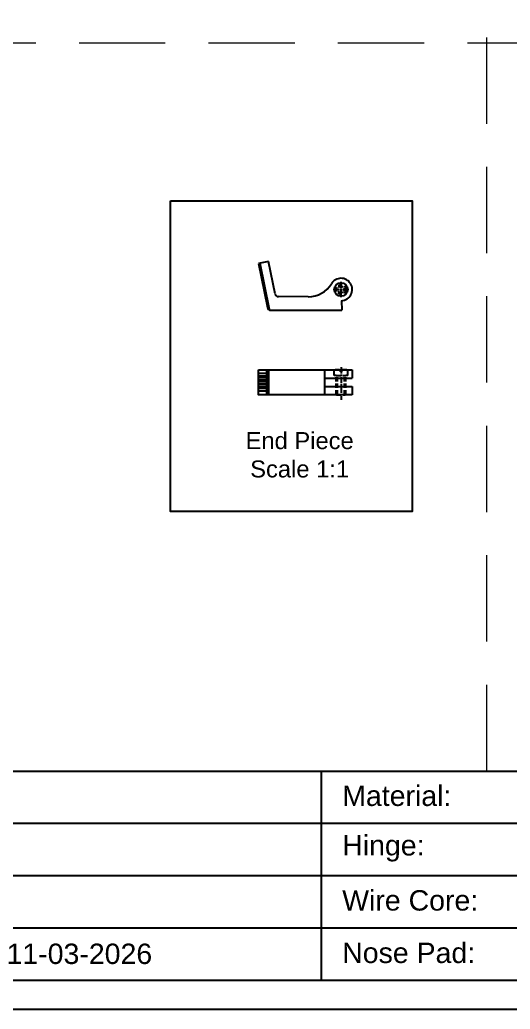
# Model space of a CAD drawing. Header units: millimetres. Extents: x 1448 to 2566, y 1057 to 1416.
# Drawn here: x 2290.3 to 2362.5, y 1118.6 to 1264.1 of the extents above; entities that cross this region are included whole.
import ezdxf

# ---------------------------------------------------------------- set-up
doc = ezdxf.new("R2010")
doc.units = ezdxf.units.MM
for name, pattern in [('CENTER', [50.8, 31.75, -6.35, 6.35, -6.35]), ('CENTER2', [28.575, 19.05, -3.175, 3.175, -3.175]), ('HIDDEN', [9.525, 6.35, -3.175]), ('HIDDEN2', [0.1875, 0.125, -0.0625])]:
    doc.linetypes.add(name, pattern=pattern)
for name, color, linetype in [('Center Line', 2, 'CENTER2'), ('Hidden Line', 1, 'HIDDEN2'), ('Text', 4, 'Continuous')]:
    doc.layers.add(name, color=color, linetype=linetype)
doc.styles.get("Standard").update_dxf_attribs({"font": 'arial.ttf'})

# ---------------------------------------------------------------- blocks, each defined once
blk = doc.blocks.new('*U130')
at = {"color": 0, "linetype": 'CENTER', "ltscale": 0.01, "transparency": 16777216}
for p, q in [((-1.12, 0), (-0.2, 0)), ((0, 0.2), (0, 1.12)), ((0.2, 0), (1.12, 0)), ((0, -1.12), (0, -0.2))]:
    blk.add_line(p, q, dxfattribs=at)
at = {"color": 0, "linetype": 'Continuous', "ltscale": 0.01, "transparency": 16777216}
for p, q in [((-0.1, 0), (0.1, 0)), ((0, -0.1), (0, 0.1))]:
    blk.add_line(p, q, dxfattribs=at)

msp = doc.modelspace()

# ---------------------------------------------------------------- linework, layer by layer
at = {"color": 1, "linetype": 'HIDDEN', "lineweight": 9, "ltscale": 2}
for p, q in [((2358.99837, 1153.60052), (2358.99837, 1409.56132)), ((2165.652, 1260.73936), (2562.08988, 1260.73936))]:
    msp.add_line(p, q, dxfattribs=at)
for p, q in [((2326.91026, 1228.58588), (2325.4387, 1228.29516)), ((2325.4387, 1228.29516), (2326.72103, 1221.80437)), ((2325.63491, 1228.33392), (2326.96985, 1221.57681)), ((2327.85519, 1223.80288), (2326.91026, 1228.58588)), ((2332.73029, 1223.394), (2328.34505, 1223.39978)), ((2326.85224, 1221.55357), (2326.96985, 1221.57681)), ((2327.21089, 1221.40128), (2337.68263, 1221.38747)), ((2337.63409, 1222.80295), (2337.68263, 1221.38747)), ((2325.4387, 1212.64239), (2339.20869, 1212.64239)), ((2325.4387, 1208.94239), (2325.4387, 1212.64239)), ((2326.6387, 1208.94239), (2326.6387, 1212.64239)), ((2326.91936, 1208.94239), (2326.91936, 1212.64239)), ((2335.15869, 1208.94239), (2335.15869, 1212.64239)), ((2339.20869, 1212.64239), (2339.20869, 1211.41239)), ((2326.6387, 1212.09689), (2325.4387, 1212.09689)), ((2326.6387, 1211.69689), (2325.4387, 1211.69689)), ((2326.6387, 1211.49689), (2325.4387, 1211.49689)), ((2335.15869, 1211.41239), (2339.20869, 1211.41239)), ((2326.6387, 1211.16996), (2325.4387, 1211.16996)), ((2326.6387, 1210.96996), (2325.4387, 1210.96996)), ((2326.6387, 1210.61481), (2325.4387, 1210.61481)), ((2326.6387, 1210.41481), (2325.4387, 1210.41481)), ((2326.6387, 1210.09689), (2325.4387, 1210.09689)), ((2326.6387, 1209.88788), (2325.4387, 1209.88788)), ((2335.15869, 1210.17239), (2339.20869, 1210.17239)), ((2339.20869, 1210.17239), (2339.20869, 1208.94239)), ((2326.6387, 1209.48788), (2325.4387, 1209.48788)), ((2339.20869, 1208.94239), (2325.4387, 1208.94239)), ((2152.83439, 1122.82038), (2562.08988, 1122.82038))]:
    msp.add_line(p, q)
for points in [[(2566.12792, 1118.56132), (2566.12792, 1415.56132), (2146.12793, 1415.56132), (2146.12793, 1118.56132)], [(2312.46833, 1237.49313), (2348.04017, 1237.49313), (2348.04017, 1191.80617), (2312.46833, 1191.80617)], [(2325.4387, 1212.64239), (2326.6387, 1212.64239), (2326.6387, 1208.94239), (2325.4387, 1208.94239)]]:
    msp.add_lwpolyline(points, close=True)
for points in [[(2165.652, 1153.60052), (2562.08988, 1153.60052)], [(2334.64509, 1153.60052), (2334.64509, 1122.82038)], [(2165.652, 1145.92805), (2461.78243, 1145.92805)], [(2165.652, 1138.21045), (2514.72247, 1138.21045)], [(2165.652, 1130.53798), (2461.78243, 1130.53798)]]:
    msp.add_lwpolyline(points)
msp.add_circle((2337.55869, 1224.45123), 1)
for centre, radius, start, end in [((2337.55869, 1224.45123), 1.65, 32.2176222, 148.6110812), ((2332.73556, 1227.394), 4, 269.9244571, 328.6110812), ((2337.55869, 1224.45123), 1.65, 272.6190212, 32.2176222), ((2328.34571, 1223.89978), 0.5, 191.1754851, 269.9244571), ((2327.21155, 1221.90128), 0.5, 191.1754851, 269.9244571)]:
    msp.add_arc(centre, radius, start, end)
at = {"layer": 'Center Line', "ltscale": 0.05}
msp.add_line((2337.55869, 1213.04398), (2337.55869, 1208.21208), dxfattribs=at)
at = {"layer": 'Hidden Line', "linetype": 'HIDDEN', "ltscale": 0.1}
for p, q in [((2336.55869, 1212.49239), (2336.71916, 1212.64239)), ((2337.35869, 1212.64239), (2336.71916, 1212.64239)), ((2337.35869, 1212.64239), (2337.35869, 1212.49239)), ((2338.39823, 1212.64239), (2337.75869, 1212.64239)), ((2337.75869, 1212.64239), (2337.75869, 1212.49239)), ((2338.55869, 1212.49239), (2338.39823, 1212.64239)), ((2336.55869, 1211.79239), (2336.55869, 1212.49239)), ((2336.85869, 1211.79239), (2336.55869, 1211.79239)), ((2336.85869, 1209.02164), (2336.85869, 1211.79239)), ((2336.85869, 1211.79239), (2338.25869, 1211.79239)), ((2337.05869, 1209.02164), (2337.05869, 1211.79239)), ((2337.35869, 1212.49239), (2337.75869, 1212.49239)), ((2337.75869, 1212.49239), (2337.35869, 1212.49239)), ((2338.05869, 1209.02164), (2338.05869, 1211.79239)), ((2338.55869, 1211.79239), (2338.25869, 1211.79239)), ((2338.25869, 1209.02164), (2338.25869, 1211.79239)), ((2338.55869, 1211.79239), (2338.55869, 1212.49239)), ((2336.85869, 1209.02164), (2336.93131, 1208.94239)), ((2336.85869, 1209.02164), (2338.25869, 1209.02164)), ((2336.93131, 1208.94239), (2338.18608, 1208.94239)), ((2338.25869, 1209.02164), (2338.18608, 1208.94239))]:
    msp.add_line(p, q, dxfattribs=at)
msp.add_circle((2337.55869, 1224.45123), 0.7, dxfattribs=at)
at = {"layer": 'Hidden Line', "linetype": 'HIDDEN', "ltscale": 0.05}
msp.add_circle((2337.55869, 1224.45123), 0.5, dxfattribs=at)

# ---------------------------------------------------------------- block references
at = {"color": 2, "linetype": 'CENTER', "ltscale": 0.01}
msp.add_blockref('*U130', (2337.55869, 1224.45123), dxfattribs=at)

# ---------------------------------------------------------------- texts
at = {"width": 34.3482701, "attachment_point": 5}
for s, insert, char_height in [('\\pxql;Material:', (2354.9095, 1149.94305), 2.9996568), ('\\pxql;Hinge:', (2354.9095, 1142.22545), 2.9996568), ('\\pxql; Wire Core:', (2353.74217, 1134.55298), 2.9996568), ('11-03-2026', (2299.05401, 1126.69145), 2.999657), ('\\pxql;Nose Pad:', (2354.9095, 1126.83538), 2.9996568)]:
    msp.add_mtext(s, dxfattribs=dict(at, insert=insert, char_height=char_height))
at = {"layer": 'Text', "insert": (2331.47292, 1200.11722), "char_height": 2.5, "width": 108.5908911, "attachment_point": 5}
msp.add_mtext('\\pxqc;End Piece\\PScale 1:1', dxfattribs=at)

doc.saveas('drawing.dxf')
